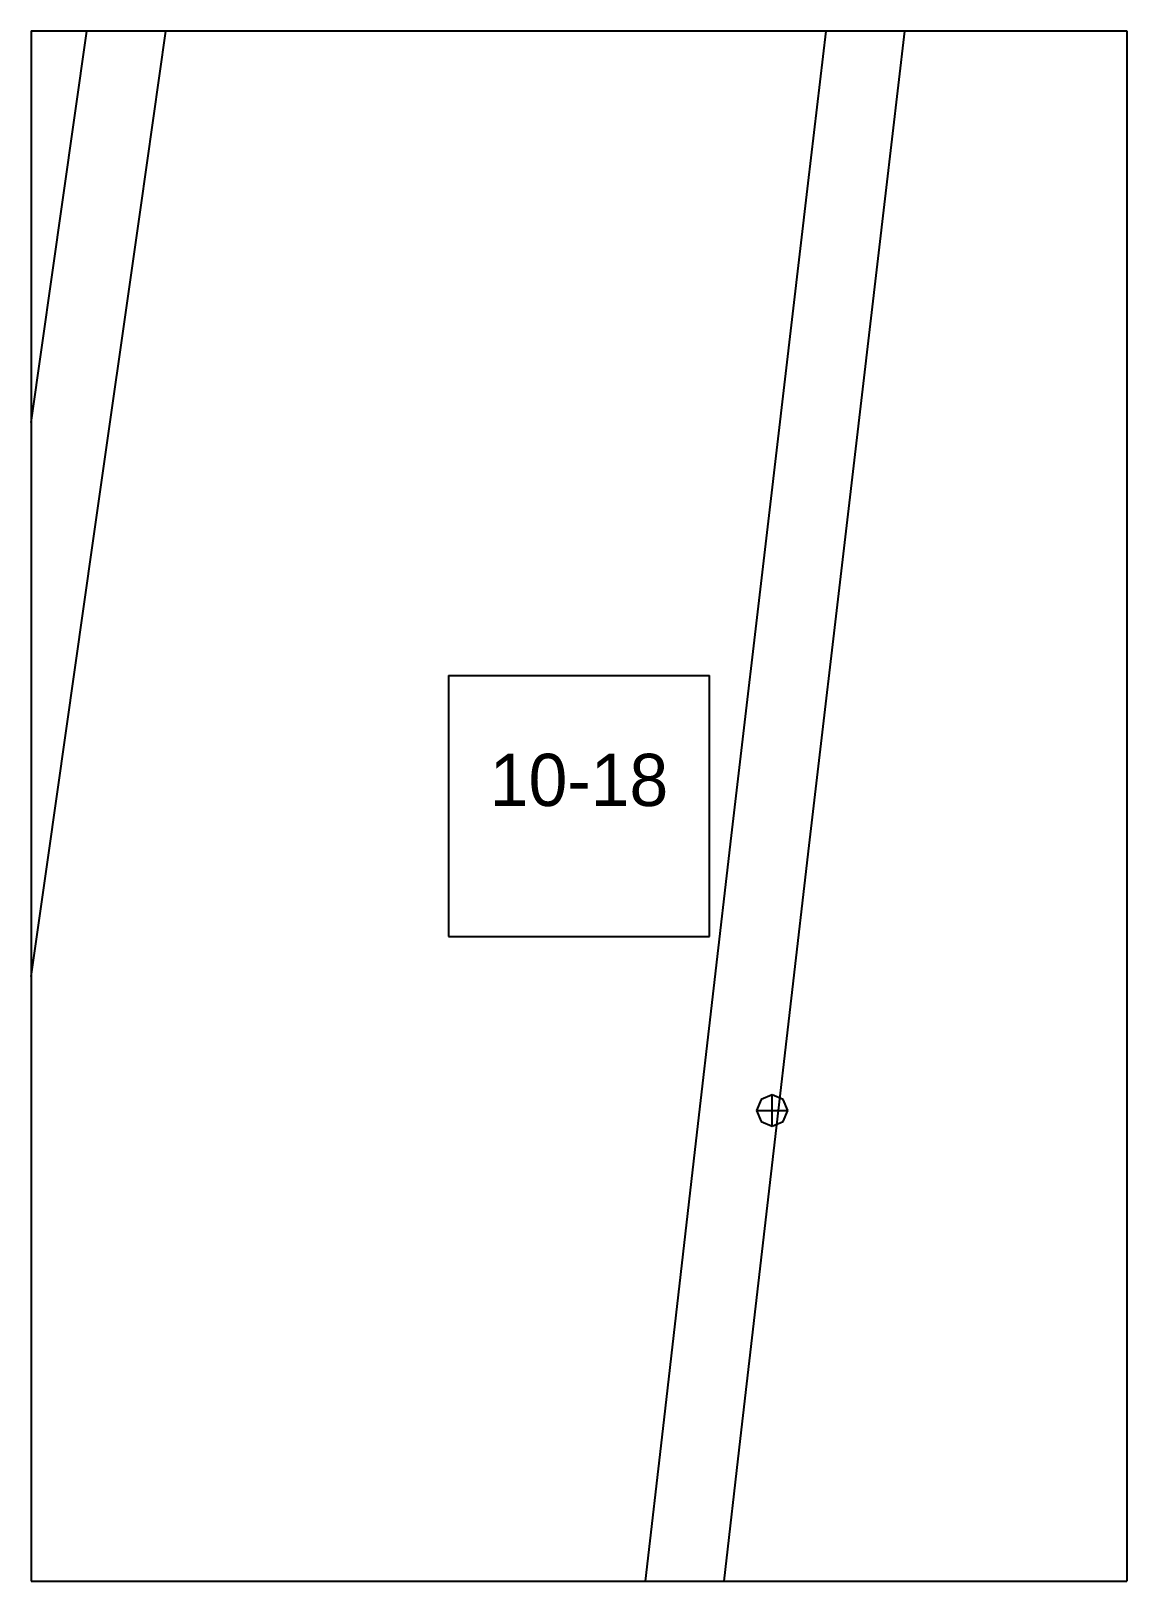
# Paper-space layout 'Plan 10-18' of a CAD drawing. Header units: metres, sheet in millimetres. Extents: x 0 to 210, y 0 to 297.
# The model-space entities are those that its viewports show. They can reach past a viewport. Long polylines and large blocks are cut down to what shows.
import ezdxf
from ezdxf.enums import TextEntityAlignment as Align

# ---------------------------------------------------------------- set-up
doc = ezdxf.new("R2010")
doc.units = ezdxf.units.M
for name, color, linetype in [('default', 7, 'Continuous'), ('TEXTLAYER', 7, 'Continuous'), ('VIEWPORTS', 7, 'Continuous')]:
    doc.layers.add(name, color=color, linetype=linetype)

msp = doc.modelspace()

# ---------------------------------------------------------------- linework, layer by layer
at = {"color": 9}
for p, q in [((3570, -2376), (3570, -2673)), ((3570, -2376), (3570, -2673)), ((3780, -2376), (3780, -2673)), ((3780, -2376), (3780, -2673)), ((3360, -2673), (3570, -2673)), ((3360, -2673), (3570, -2673)), ((3570, -2673), (3780, -2673)), ((3570, -2673), (3570, -2970)), ((3570, -2673), (3780, -2673)), ((3570, -2673), (3570, -2970)), ((3780, -2673), (3990, -2673)), ((3780, -2673), (3780, -2970)), ((3780, -2673), (3990, -2673)), ((3780, -2673), (3780, -2970)), ((3650, -2796.5), (3700, -2796.5)), ((3650, -2796.5), (3650, -2846.5)), ((3700, -2846.5), (3700, -2796.5)), ((3650, -2846.5), (3700, -2846.5)), ((3360, -2970), (3570, -2970)), ((3360, -2970), (3570, -2970)), ((3570, -2970), (3780, -2970)), ((3570, -2970), (3570, -3267)), ((3570, -2970), (3780, -2970)), ((3570, -2970), (3570, -3267)), ((3780, -2970), (3990, -2970)), ((3780, -2970), (3780, -3267)), ((3780, -2970), (3990, -2970)), ((3780, -2970), (3780, -3267))]:
    msp.add_line(p, q, dxfattribs=at)
at = {"layer": 'default', "color": 7, "linetype": 'Continuous'}
for p, q in [((3718.9, -2702.15), (3726.62, -2636.58)), ((3576.09, -2705.32), (3585.4, -2639.96)), ((3733.78, -2704.08), (3741.49, -2638.51)), ((3590.96, -2707.26), (3600.28, -2641.9)), ((3711.43, -2765.82), (3718.9, -2702.15)), ((3567.04, -2768.78), (3576.09, -2705.32)), ((3726.31, -2767.74), (3733.78, -2704.08)), ((3581.92, -2770.72), (3590.96, -2707.26)), ((3704.25, -2827.14), (3711.43, -2765.82)), ((3719.12, -2829.06), (3726.31, -2767.74)), ((3573.2, -2831.84), (3581.92, -2770.72)), ((3697.44, -2885.65), (3704.25, -2827.14)), ((3712.31, -2887.57), (3719.12, -2829.06)), ((3564.85, -2890.15), (3573.2, -2831.84)), ((3709.88, -2877.72), (3709, -2879.84)), ((3712, -2876.84), (3709.88, -2877.72)), ((3714.13, -2877.72), (3712, -2876.84)), ((3712, -2882.84), (3712, -2876.84)), ((3715, -2879.84), (3714.13, -2877.72)), ((3709, -2879.84), (3709.88, -2881.96)), ((3709, -2879.84), (3715, -2879.84)), ((3714.13, -2881.96), (3715, -2879.84)), ((3709.88, -2881.96), (3712, -2882.84)), ((3712, -2882.84), (3714.13, -2881.96)), ((3691.1, -2940.78), (3697.44, -2885.65)), ((3705.97, -2942.69), (3712.31, -2887.57)), ((3685.24, -2991.82), (3691.1, -2940.78)), ((3700.11, -2993.73), (3705.97, -2942.69))]:
    msp.add_line(p, q, dxfattribs=at)

# ---------------------------------------------------------------- texts
at = {"layer": 'TEXTLAYER', "color": 1}
msp.add_text('10-18', height=10, dxfattribs=at).set_placement((3675, -2821.5), align=Align.CENTER)

psp = doc.layouts.new('Plan 10-18')

# ---------------------------------------------------------------- viewports
at = {"layer": 'VIEWPORTS'}
psp.add_viewport(center=(105, 148.5), size=(210, 297), view_center_point=(3675, -2821.5), view_height=297, dxfattribs=at)

doc.saveas('drawing.dxf')
